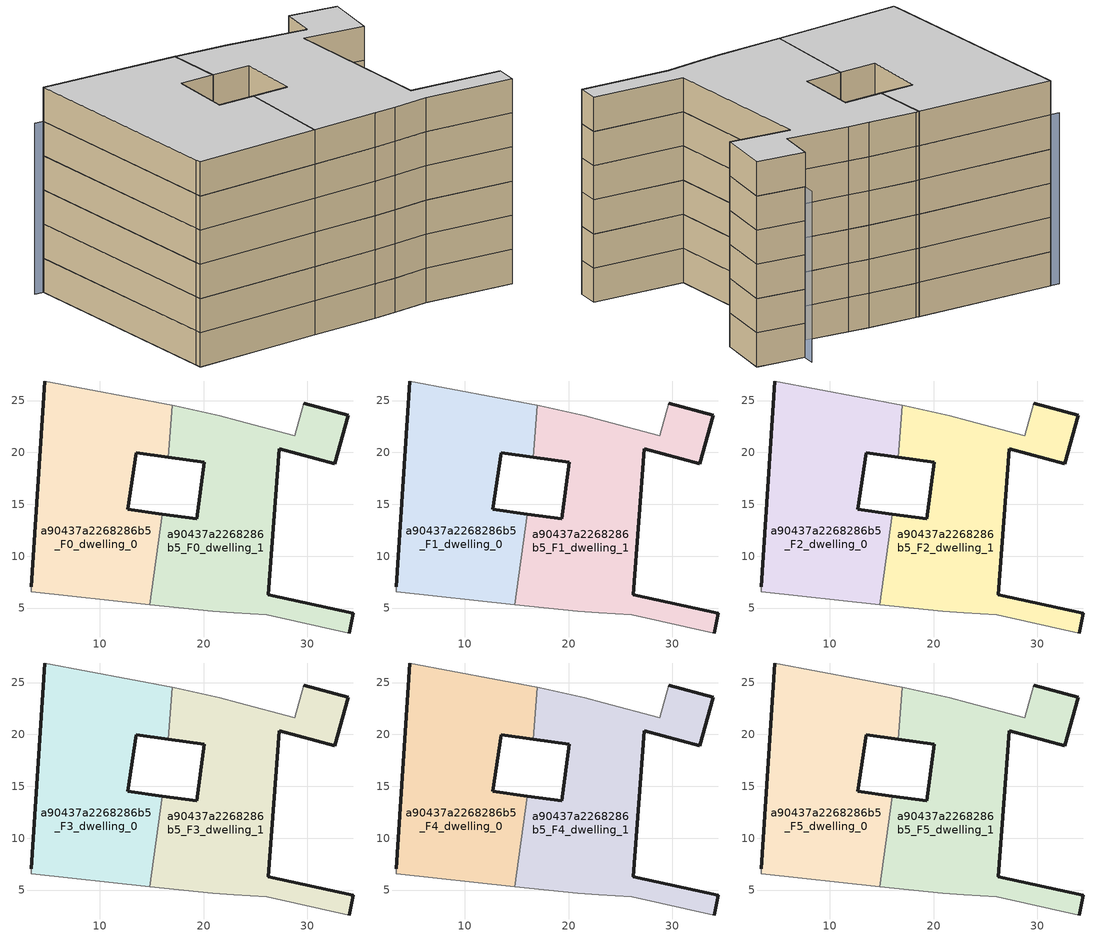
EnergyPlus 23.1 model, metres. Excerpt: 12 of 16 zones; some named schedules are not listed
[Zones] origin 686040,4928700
a90437a2268286b5_F0_dwelling_0
 floor ground (EU_floor_Construction): 14.83,5.33 16.03,14.05 12.7,14.5 13.49,19.96 16.6,19.53 16.96,24.54 4.68,26.88 3.4,7.08 3.37,6.57 z0
 wall outside (EU_wall_Construction): 3.4,7.08 4.68,26.88 / 16.6,19.53 13.49,19.96 12.7,14.5 16.03,14.05 z0:3
 wall adiabatic (EU_wall_Construction): 4.68,26.88 16.96,24.54 / 14.83,5.33 3.37,6.57 3.4,7.08 z0:3
 wall to a90437a2268286b5_F0_dwelling_1 (EU_wall_Construction): 16.96,24.54 16.6,19.53 / 16.03,14.05 14.83,5.33 z0:3
a90437a2268286b5_F0_dwelling_1
 floor ground (EU_floor_Construction): 34.03,2.59 34.45,4.51 26.24,6.3 27.31,20.36 32.66,18.91 33.93,23.57 29.64,24.74 28.8,21.59 23.36,23.04 21.54,23.52 17.24,24.49 16.96,24.54 16.6,19.53 20.08,19.05 19.35,13.61 16.03,14.05 14.83,5.33 20.88,4.67 22.9,4.53 26.11,4.36 z0
 wall outside (EU_wall_Construction): 16.03,14.05 19.35,13.61 20.08,19.05 16.6,19.53 / 29.64,24.74 33.93,23.57 32.66,18.91 27.31,20.36 26.24,6.3 34.45,4.51 34.03,2.59 z0:3
 wall adiabatic (EU_wall_Construction): 34.03,2.59 26.11,4.36 22.9,4.53 20.88,4.67 14.83,5.33 / 16.96,24.54 17.24,24.49 21.54,23.52 23.36,23.04 28.8,21.59 29.64,24.74 z0:3
a90437a2268286b5_F1_dwelling_0
 floor to a90437a2268286b5_F0_dwelling_0 (EU_floor_Construction): 14.83,5.33 16.03,14.05 12.7,14.5 13.49,19.96 16.6,19.53 16.96,24.54 4.68,26.88 3.4,7.08 3.37,6.57 z3
 wall outside (EU_wall_Construction): 3.4,7.08 4.68,26.88 / 16.6,19.53 13.49,19.96 12.7,14.5 16.03,14.05 z3:6
 wall adiabatic (EU_wall_Construction): 4.68,26.88 16.96,24.54 / 14.83,5.33 3.37,6.57 3.4,7.08 z3:6
 wall to a90437a2268286b5_F1_dwelling_1 (EU_wall_Construction): 16.96,24.54 16.6,19.53 / 16.03,14.05 14.83,5.33 z3:6
a90437a2268286b5_F1_dwelling_1
 floor to a90437a2268286b5_F0_dwelling_1 (EU_floor_Construction): 34.03,2.59 34.45,4.51 26.24,6.3 27.31,20.36 32.66,18.91 33.93,23.57 29.64,24.74 28.8,21.59 23.36,23.04 21.54,23.52 17.24,24.49 16.96,24.54 16.6,19.53 20.08,19.05 19.35,13.61 16.03,14.05 14.83,5.33 20.88,4.67 22.9,4.53 26.11,4.36 z3
 wall outside (EU_wall_Construction): 16.03,14.05 19.35,13.61 20.08,19.05 16.6,19.53 / 29.64,24.74 33.93,23.57 32.66,18.91 27.31,20.36 26.24,6.3 34.45,4.51 34.03,2.59 z3:6
 wall adiabatic (EU_wall_Construction): 34.03,2.59 26.11,4.36 22.9,4.53 20.88,4.67 14.83,5.33 / 16.96,24.54 17.24,24.49 21.54,23.52 23.36,23.04 28.8,21.59 29.64,24.74 z3:6
a90437a2268286b5_F2_dwelling_0
 floor to a90437a2268286b5_F1_dwelling_0 (EU_floor_Construction): 14.83,5.33 16.03,14.05 12.7,14.5 13.49,19.96 16.6,19.53 16.96,24.54 4.68,26.88 3.4,7.08 3.37,6.57 z6
 wall outside (EU_wall_Construction): 3.4,7.08 4.68,26.88 / 16.6,19.53 13.49,19.96 12.7,14.5 16.03,14.05 z6:9
 wall adiabatic (EU_wall_Construction): 4.68,26.88 16.96,24.54 / 14.83,5.33 3.37,6.57 3.4,7.08 z6:9
 wall to a90437a2268286b5_F2_dwelling_1 (EU_wall_Construction): 16.96,24.54 16.6,19.53 / 16.03,14.05 14.83,5.33 z6:9
a90437a2268286b5_F2_dwelling_1
 floor to a90437a2268286b5_F1_dwelling_1 (EU_floor_Construction): 34.03,2.59 34.45,4.51 26.24,6.3 27.31,20.36 32.66,18.91 33.93,23.57 29.64,24.74 28.8,21.59 23.36,23.04 21.54,23.52 17.24,24.49 16.96,24.54 16.6,19.53 20.08,19.05 19.35,13.61 16.03,14.05 14.83,5.33 20.88,4.67 22.9,4.53 26.11,4.36 z6
 wall outside (EU_wall_Construction): 16.03,14.05 19.35,13.61 20.08,19.05 16.6,19.53 / 29.64,24.74 33.93,23.57 32.66,18.91 27.31,20.36 26.24,6.3 34.45,4.51 34.03,2.59 z6:9
 wall adiabatic (EU_wall_Construction): 34.03,2.59 26.11,4.36 22.9,4.53 20.88,4.67 14.83,5.33 / 16.96,24.54 17.24,24.49 21.54,23.52 23.36,23.04 28.8,21.59 29.64,24.74 z6:9
a90437a2268286b5_F3_dwelling_0
 floor to a90437a2268286b5_F2_dwelling_0 (EU_floor_Construction): 14.83,5.33 16.03,14.05 12.7,14.5 13.49,19.96 16.6,19.53 16.96,24.54 4.68,26.88 3.4,7.08 3.37,6.57 z9
 wall outside (EU_wall_Construction): 3.4,7.08 4.68,26.88 / 16.6,19.53 13.49,19.96 12.7,14.5 16.03,14.05 z9:12
 wall adiabatic (EU_wall_Construction): 4.68,26.88 16.96,24.54 / 14.83,5.33 3.37,6.57 3.4,7.08 z9:12
 wall to a90437a2268286b5_F3_dwelling_1 (EU_wall_Construction): 16.96,24.54 16.6,19.53 / 16.03,14.05 14.83,5.33 z9:12
a90437a2268286b5_F3_dwelling_1
 floor to a90437a2268286b5_F2_dwelling_1 (EU_floor_Construction): 34.03,2.59 34.45,4.51 26.24,6.3 27.31,20.36 32.66,18.91 33.93,23.57 29.64,24.74 28.8,21.59 23.36,23.04 21.54,23.52 17.24,24.49 16.96,24.54 16.6,19.53 20.08,19.05 19.35,13.61 16.03,14.05 14.83,5.33 20.88,4.67 22.9,4.53 26.11,4.36 z9
 wall outside (EU_wall_Construction): 16.03,14.05 19.35,13.61 20.08,19.05 16.6,19.53 / 29.64,24.74 33.93,23.57 32.66,18.91 27.31,20.36 26.24,6.3 34.45,4.51 34.03,2.59 z9:12
 wall adiabatic (EU_wall_Construction): 34.03,2.59 26.11,4.36 22.9,4.53 20.88,4.67 14.83,5.33 / 16.96,24.54 17.24,24.49 21.54,23.52 23.36,23.04 28.8,21.59 29.64,24.74 z9:12
a90437a2268286b5_F4_dwelling_0
 floor to a90437a2268286b5_F3_dwelling_0 (EU_floor_Construction): 14.83,5.33 16.03,14.05 12.7,14.5 13.49,19.96 16.6,19.53 16.96,24.54 4.68,26.88 3.4,7.08 3.37,6.57 z12
 wall outside (EU_wall_Construction): 3.4,7.08 4.68,26.88 / 16.6,19.53 13.49,19.96 12.7,14.5 16.03,14.05 z12:15
 wall adiabatic (EU_wall_Construction): 4.68,26.88 16.96,24.54 / 14.83,5.33 3.37,6.57 3.4,7.08 z12:15
 wall to a90437a2268286b5_F4_dwelling_1 (EU_wall_Construction): 16.96,24.54 16.6,19.53 / 16.03,14.05 14.83,5.33 z12:15
a90437a2268286b5_F4_dwelling_1
 floor to a90437a2268286b5_F3_dwelling_1 (EU_floor_Construction): 34.03,2.59 34.45,4.51 26.24,6.3 27.31,20.36 32.66,18.91 33.93,23.57 29.64,24.74 28.8,21.59 23.36,23.04 21.54,23.52 17.24,24.49 16.96,24.54 16.6,19.53 20.08,19.05 19.35,13.61 16.03,14.05 14.83,5.33 20.88,4.67 22.9,4.53 26.11,4.36 z12
 wall outside (EU_wall_Construction): 16.03,14.05 19.35,13.61 20.08,19.05 16.6,19.53 / 29.64,24.74 33.93,23.57 32.66,18.91 27.31,20.36 26.24,6.3 34.45,4.51 34.03,2.59 z12:15
 wall adiabatic (EU_wall_Construction): 34.03,2.59 26.11,4.36 22.9,4.53 20.88,4.67 14.83,5.33 / 16.96,24.54 17.24,24.49 21.54,23.52 23.36,23.04 28.8,21.59 29.64,24.74 z12:15
a90437a2268286b5_F5_dwelling_0
 floor to a90437a2268286b5_F4_dwelling_0 (EU_floor_Construction): 14.83,5.33 16.03,14.05 12.7,14.5 13.49,19.96 16.6,19.53 16.96,24.54 4.68,26.88 3.4,7.08 3.37,6.57 z15
 wall outside (EU_wall_Construction): 3.4,7.08 4.68,26.88 / 16.6,19.53 13.49,19.96 12.7,14.5 16.03,14.05 z15:18
 wall adiabatic (EU_wall_Construction): 4.68,26.88 16.96,24.54 / 14.83,5.33 3.37,6.57 3.4,7.08 z15:18
 wall to a90437a2268286b5_F5_dwelling_1 (EU_wall_Construction): 16.96,24.54 16.6,19.53 / 16.03,14.05 14.83,5.33 z15:18
 ceiling to a90437a2268286b5_F6_dwelling_0 (EU_floor_Construction): 16.96,24.54 16.6,19.53 13.49,19.96 12.7,14.5 16.03,14.05 14.83,5.33 3.37,6.57 3.4,7.08 4.68,26.88 z18
a90437a2268286b5_F5_dwelling_1
 floor to a90437a2268286b5_F4_dwelling_1 (EU_floor_Construction): 34.03,2.59 34.45,4.51 26.24,6.3 27.31,20.36 32.66,18.91 33.93,23.57 29.64,24.74 28.8,21.59 23.36,23.04 21.54,23.52 17.24,24.49 16.96,24.54 16.6,19.53 20.08,19.05 19.35,13.61 16.03,14.05 14.83,5.33 20.88,4.67 22.9,4.53 26.11,4.36 z15
 wall outside (EU_wall_Construction): 16.03,14.05 19.35,13.61 20.08,19.05 16.6,19.53 / 29.64,24.74 33.93,23.57 32.66,18.91 27.31,20.36 26.24,6.3 34.45,4.51 34.03,2.59 z15:18
 wall adiabatic (EU_wall_Construction): 34.03,2.59 26.11,4.36 22.9,4.53 20.88,4.67 14.83,5.33 / 16.96,24.54 17.24,24.49 21.54,23.52 23.36,23.04 28.8,21.59 29.64,24.74 z15:18
 ceiling to a90437a2268286b5_F6_dwelling_1 (EU_floor_Construction): 33.93,23.57 32.66,18.91 27.31,20.36 26.24,6.3 34.45,4.51 34.03,2.59 26.11,4.36 22.9,4.53 20.88,4.67 14.83,5.33 16.03,14.05 19.35,13.61 20.08,19.05 16.6,19.53 16.96,24.54 17.24,24.49 21.54,23.52 23.36,23.04 28.8,21.59 29.64,24.74 z18
shading: 3.48,7.37 34.12,3.29 / 29.94,25.85 28.99,21.53 / 28.99,21.53 3.87,27.06 z0:15
[Building]
EU S2 Campaign: North Axis=0; Terrain=City; Solar Distribution=FullExterior
[Site:Location]
Bologna: Latitude=44.5; Longitude=11.25; Time Zone=1; Elevation=37
[SizingPeriod:WeatherFileDays]
AnnualSizingPeriod: Begin Month=1; Begin Day of Month=1; End Month=12; End Day of Month=31; Day of Week for Start Day=Monday; Use Weather File Daylight Saving Period=No; Use Weather File Rain and Snow Indicators=No
[MATERIAL]
EU_InternalMass_Material: Roughness=MediumRough; Thickness=0.1; Conductivity=1; Density=1800; Specific Heat=900; Thermal Absorptance=0.9; Solar Absorptance=0.7; Visible Absorptance=0.7
[MATERIAL:NOMASS] Roughness=MediumRough; Thermal Absorptance=0.9; Solar Absorptance=0.7; Visible Absorptance=0.7
Name | Thermal Resistance
EU_wall_NoMass | 0.905828
EU_floor_NoMass | 0.67114
[CONSTRUCTION]
EU_wall_Construction: EU_wall_NoMass
EU_floor_Construction: EU_floor_NoMass
EU_InternalMass_Construction: EU_InternalMass_Material
[ZONE] Type=1; Multiplier=1; Ceiling Height=autocalculate; Floor Area=autocalculate; Part of Total Floor Area=Yes
Name | Volume
a90437a2268286b5_F0_dwelling_0; a90437a2268286b5_F1_dwelling_0; a90437a2268286b5_F2_dwelling_0; a90437a2268286b5_F3_dwelling_0; a90437a2268286b5_F4_dwelling_0; a90437a2268286b5_F5_dwelling_0 | 667.519
a90437a2268286b5_F0_dwelling_1 | 667.521
a90437a2268286b5_F1_dwelling_1; a90437a2268286b5_F2_dwelling_1; a90437a2268286b5_F3_dwelling_1; a90437a2268286b5_F4_dwelling_1; a90437a2268286b5_F5_dwelling_1 | 667.523
[INTERNALMASS] Construction=EU_InternalMass_Construction
Name | Zone or ZoneList | Surface Area
a90437a2268286b5_F0_dwelling_0_EU_InternalMass | a90437a2268286b5_F0_dwelling_0 | 222.506
a90437a2268286b5_F0_dwelling_1_EU_InternalMass | a90437a2268286b5_F0_dwelling_1 | 222.507
a90437a2268286b5_F1_dwelling_0_EU_InternalMass | a90437a2268286b5_F1_dwelling_0 | 222.506
a90437a2268286b5_F1_dwelling_1_EU_InternalMass | a90437a2268286b5_F1_dwelling_1 | 222.507
a90437a2268286b5_F2_dwelling_0_EU_InternalMass | a90437a2268286b5_F2_dwelling_0 | 222.506
a90437a2268286b5_F2_dwelling_1_EU_InternalMass | a90437a2268286b5_F2_dwelling_1 | 222.507
a90437a2268286b5_F3_dwelling_0_EU_InternalMass | a90437a2268286b5_F3_dwelling_0 | 222.506
a90437a2268286b5_F3_dwelling_1_EU_InternalMass | a90437a2268286b5_F3_dwelling_1 | 222.507
a90437a2268286b5_F4_dwelling_0_EU_InternalMass | a90437a2268286b5_F4_dwelling_0 | 222.506
a90437a2268286b5_F4_dwelling_1_EU_InternalMass | a90437a2268286b5_F4_dwelling_1 | 222.507
a90437a2268286b5_F5_dwelling_0_EU_InternalMass | a90437a2268286b5_F5_dwelling_0 | 222.506
a90437a2268286b5_F5_dwelling_1_EU_InternalMass | a90437a2268286b5_F5_dwelling_1 | 222.507
[OTHEREQUIPMENT] Fuel Type=Electricity; Design Level Calculation Method=Watts/Area; Power per Zone Floor Area=1; Fraction Latent=0; Fraction Radiant=0; Fraction Lost=0; Carbon Dioxide Generation Rate=0; EndUse Subcategory=EU_Step8_InternalGains
Name | Zone or ZoneList or Space or SpaceList | Schedule
EU_Step8_InternalGain_a90437a2268286b5_F0_dwelling_0_f000 | a90437a2268286b5_F0_dwelling_0 | EU_Step8_GainSchedule_a90437a2268286b5_F0_dwelling_0_f000
EU_Step8_InternalGain_a90437a2268286b5_F0_dwelling_1_f000 | a90437a2268286b5_F0_dwelling_1 | EU_Step8_GainSchedule_a90437a2268286b5_F0_dwelling_1_f000
EU_Step8_InternalGain_a90437a2268286b5_F1_dwelling_0_f000 | a90437a2268286b5_F1_dwelling_0 | EU_Step8_GainSchedule_a90437a2268286b5_F1_dwelling_0_f000
EU_Step8_InternalGain_a90437a2268286b5_F1_dwelling_1_f000 | a90437a2268286b5_F1_dwelling_1 | EU_Step8_GainSchedule_a90437a2268286b5_F1_dwelling_1_f000
EU_Step8_InternalGain_a90437a2268286b5_F2_dwelling_0_f000 | a90437a2268286b5_F2_dwelling_0 | EU_Step8_GainSchedule_a90437a2268286b5_F2_dwelling_0_f000
EU_Step8_InternalGain_a90437a2268286b5_F2_dwelling_1_f000 | a90437a2268286b5_F2_dwelling_1 | EU_Step8_GainSchedule_a90437a2268286b5_F2_dwelling_1_f000
EU_Step8_InternalGain_a90437a2268286b5_F3_dwelling_0_f000 | a90437a2268286b5_F3_dwelling_0 | EU_Step8_GainSchedule_a90437a2268286b5_F3_dwelling_0_f000
EU_Step8_InternalGain_a90437a2268286b5_F3_dwelling_1_f000 | a90437a2268286b5_F3_dwelling_1 | EU_Step8_GainSchedule_a90437a2268286b5_F3_dwelling_1_f000
EU_Step8_InternalGain_a90437a2268286b5_F4_dwelling_0_f000 | a90437a2268286b5_F4_dwelling_0 | EU_Step8_GainSchedule_a90437a2268286b5_F4_dwelling_0_f000
EU_Step8_InternalGain_a90437a2268286b5_F4_dwelling_1_f000 | a90437a2268286b5_F4_dwelling_1 | EU_Step8_GainSchedule_a90437a2268286b5_F4_dwelling_1_f000
EU_Step8_InternalGain_a90437a2268286b5_F5_dwelling_0_f000 | a90437a2268286b5_F5_dwelling_0 | EU_Step8_GainSchedule_a90437a2268286b5_F5_dwelling_0_f000
EU_Step8_InternalGain_a90437a2268286b5_F5_dwelling_1_f000 | a90437a2268286b5_F5_dwelling_1 | EU_Step8_GainSchedule_a90437a2268286b5_F5_dwelling_1_f000
[ZONEVENTILATION:DESIGNFLOWRATE] Schedule=EU_AlwaysOn; Design Flow Rate Calculation Method=AirChanges/Hour; Air Changes per Hour=0.73129; Ventilation Type=Natural; Fan Pressure Rise=0; Fan Total Efficiency=1; Constant Term Coefficient=1; Temperature Term Coefficient=0; Velocity Term Coefficient=0; Velocity Squared Term Coefficient=0; Minimum Indoor Temperature=-100; Maximum Indoor Temperature=100; Delta Temperature=-100; Minimum Outdoor Temperature=-100; Maximum Outdoor Temperature=100; Maximum Wind Speed=40
Name | Zone or ZoneList or Space or SpaceList
EU_ConstantAir_a90437a2268286b5_F0_dwelling_0 | a90437a2268286b5_F0_dwelling_0
EU_ConstantAir_a90437a2268286b5_F0_dwelling_1 | a90437a2268286b5_F0_dwelling_1
EU_ConstantAir_a90437a2268286b5_F1_dwelling_0 | a90437a2268286b5_F1_dwelling_0
EU_ConstantAir_a90437a2268286b5_F1_dwelling_1 | a90437a2268286b5_F1_dwelling_1
EU_ConstantAir_a90437a2268286b5_F2_dwelling_0 | a90437a2268286b5_F2_dwelling_0
EU_ConstantAir_a90437a2268286b5_F2_dwelling_1 | a90437a2268286b5_F2_dwelling_1
EU_ConstantAir_a90437a2268286b5_F3_dwelling_0 | a90437a2268286b5_F3_dwelling_0
EU_ConstantAir_a90437a2268286b5_F3_dwelling_1 | a90437a2268286b5_F3_dwelling_1
EU_ConstantAir_a90437a2268286b5_F4_dwelling_0 | a90437a2268286b5_F4_dwelling_0
EU_ConstantAir_a90437a2268286b5_F4_dwelling_1 | a90437a2268286b5_F4_dwelling_1
EU_ConstantAir_a90437a2268286b5_F5_dwelling_0 | a90437a2268286b5_F5_dwelling_0
EU_ConstantAir_a90437a2268286b5_F5_dwelling_1 | a90437a2268286b5_F5_dwelling_1
[HVACTEMPLATE:THERMOSTAT] Constant Heating Setpoint=20; Constant Cooling Setpoint=50
EU_HeatOnly_a90437a2268286b5_F0_dwelling_0; EU_HeatOnly_a90437a2268286b5_F0_dwelling_1; EU_HeatOnly_a90437a2268286b5_F1_dwelling_0; EU_HeatOnly_a90437a2268286b5_F1_dwelling_1; EU_HeatOnly_a90437a2268286b5_F2_dwelling_0; EU_HeatOnly_a90437a2268286b5_F2_dwelling_1; EU_HeatOnly_a90437a2268286b5_F3_dwelling_0; EU_HeatOnly_a90437a2268286b5_F3_dwelling_1; EU_HeatOnly_a90437a2268286b5_F4_dwelling_0; EU_HeatOnly_a90437a2268286b5_F4_dwelling_1; EU_HeatOnly_a90437a2268286b5_F5_dwelling_0; EU_HeatOnly_a90437a2268286b5_F5_dwelling_1; EU_HeatOnly_a90437a2268286b5_F6_dwelling_0; EU_HeatOnly_a90437a2268286b5_F6_dwelling_1; EU_HeatOnly_a90437a2268286b5_F7_dwelling_0; EU_HeatOnly_a90437a2268286b5_F7_dwelling_1
[HVACTEMPLATE:ZONE:IDEALLOADSAIRSYSTEM] System Availability Schedule=EU_AlwaysOn; Maximum Heating Supply Air Temperature=50; Minimum Cooling Supply Air Temperature=13; Maximum Heating Supply Air Humidity Ratio=0.0156; Minimum Cooling Supply Air Humidity Ratio=0.0077; Heating Limit=NoLimit; Cooling Limit=NoLimit; Heating Availability Schedule=EU_AlwaysOn; Cooling Availability Schedule=EU_CoolingOff; Dehumidification Control Type=ConstantSensibleHeatRatio; Cooling Sensible Heat Ratio=0.7; Dehumidification Setpoint=60; Humidification Control Type=None; Humidification Setpoint=30; Outdoor Air Method=None; Outdoor Air Flow Rate per Person=0.00944; Outdoor Air Flow Rate per Zone Floor Area=0; Outdoor Air Flow Rate per Zone=0; Demand Controlled Ventilation Type=None; Outdoor Air Economizer Type=NoEconomizer; Heat Recovery Type=None; Sensible Heat Recovery Effectiveness=0.7; Latent Heat Recovery Effectiveness=0.65
Name | Template Thermostat
a90437a2268286b5_F0_dwelling_0 | EU_HeatOnly_a90437a2268286b5_F0_dwelling_0
a90437a2268286b5_F0_dwelling_1 | EU_HeatOnly_a90437a2268286b5_F0_dwelling_1
a90437a2268286b5_F1_dwelling_0 | EU_HeatOnly_a90437a2268286b5_F1_dwelling_0
a90437a2268286b5_F1_dwelling_1 | EU_HeatOnly_a90437a2268286b5_F1_dwelling_1
a90437a2268286b5_F2_dwelling_0 | EU_HeatOnly_a90437a2268286b5_F2_dwelling_0
a90437a2268286b5_F2_dwelling_1 | EU_HeatOnly_a90437a2268286b5_F2_dwelling_1
a90437a2268286b5_F3_dwelling_0 | EU_HeatOnly_a90437a2268286b5_F3_dwelling_0
a90437a2268286b5_F3_dwelling_1 | EU_HeatOnly_a90437a2268286b5_F3_dwelling_1
a90437a2268286b5_F4_dwelling_0 | EU_HeatOnly_a90437a2268286b5_F4_dwelling_0
a90437a2268286b5_F4_dwelling_1 | EU_HeatOnly_a90437a2268286b5_F4_dwelling_1
a90437a2268286b5_F5_dwelling_0 | EU_HeatOnly_a90437a2268286b5_F5_dwelling_0
a90437a2268286b5_F5_dwelling_1 | EU_HeatOnly_a90437a2268286b5_F5_dwelling_1
[SIZING:ZONE] Zone Cooling Design Supply Air Temperature Input Method=SupplyAirTemperature; Zone Cooling Design Supply Air Temperature=13; Zone Heating Design Supply Air Temperature Input Method=SupplyAirTemperature; Zone Heating Design Supply Air Temperature=50; Zone Cooling Design Supply Air Humidity Ratio=0.008; Zone Heating Design Supply Air Humidity Ratio=0.008; Cooling Design Air Flow Method=DesignDay; Cooling Design Air Flow Rate=0; Cooling Minimum Air Flow per Zone Floor Area=0.000762; Cooling Minimum Air Flow=0; Cooling Minimum Air Flow Fraction=0.2; Heating Design Air Flow Method=DesignDay; Heating Design Air Flow Rate=0; Heating Maximum Air Flow per Zone Floor Area=0.002032; Heating Maximum Air Flow=0.141576; Heating Maximum Air Flow Fraction=0.3; Account for Dedicated Outdoor Air System=No; Dedicated Outdoor Air System Control Strategy=NeutralSupplyAir; Dedicated Outdoor Air Low Setpoint Temperature for Design=autosize; Dedicated Outdoor Air High Setpoint Temperature for Design=autosize; Zone Load Sizing Method=Sensible Load Only No Latent Load; Zone Latent Cooling Design Supply Air Humidity Ratio Input Method=HumidityRatioDifference; Zone Cooling Design Supply Air Humidity Ratio Difference=0.005; Zone Latent Heating Design Supply Air Humidity Ratio Input Method=HumidityRatioDifference; Zone Humidification Design Supply Air Humidity Ratio Difference=0.005
a90437a2268286b5_F0_dwelling_0; a90437a2268286b5_F0_dwelling_1; a90437a2268286b5_F1_dwelling_0; a90437a2268286b5_F1_dwelling_1; a90437a2268286b5_F2_dwelling_0; a90437a2268286b5_F2_dwelling_1; a90437a2268286b5_F3_dwelling_0; a90437a2268286b5_F3_dwelling_1; a90437a2268286b5_F4_dwelling_0; a90437a2268286b5_F4_dwelling_1; a90437a2268286b5_F5_dwelling_0; a90437a2268286b5_F5_dwelling_1
[SCHEDULE:FILE] Column Number=1; Rows to Skip at Top=0; Number of Hours of Data=8760; Column Separator=Comma; Interpolate to Timestep=No; Minutes per Item=60; Adjust Schedule for Daylight Savings=Yes
Name | File
EU_Step8_GainSchedule_a90437a2268286b5_F0_dwelling_0_f000 | ../../schedules/a90437a2268286b5/a90437a2268286b5_F0_dwelling_0_f000_gain.csv
EU_Step8_GainSchedule_a90437a2268286b5_F0_dwelling_1_f000 | ../../schedules/a90437a2268286b5/a90437a2268286b5_F0_dwelling_1_f000_gain.csv
EU_Step8_GainSchedule_a90437a2268286b5_F1_dwelling_0_f000 | ../../schedules/a90437a2268286b5/a90437a2268286b5_F1_dwelling_0_f000_gain.csv
